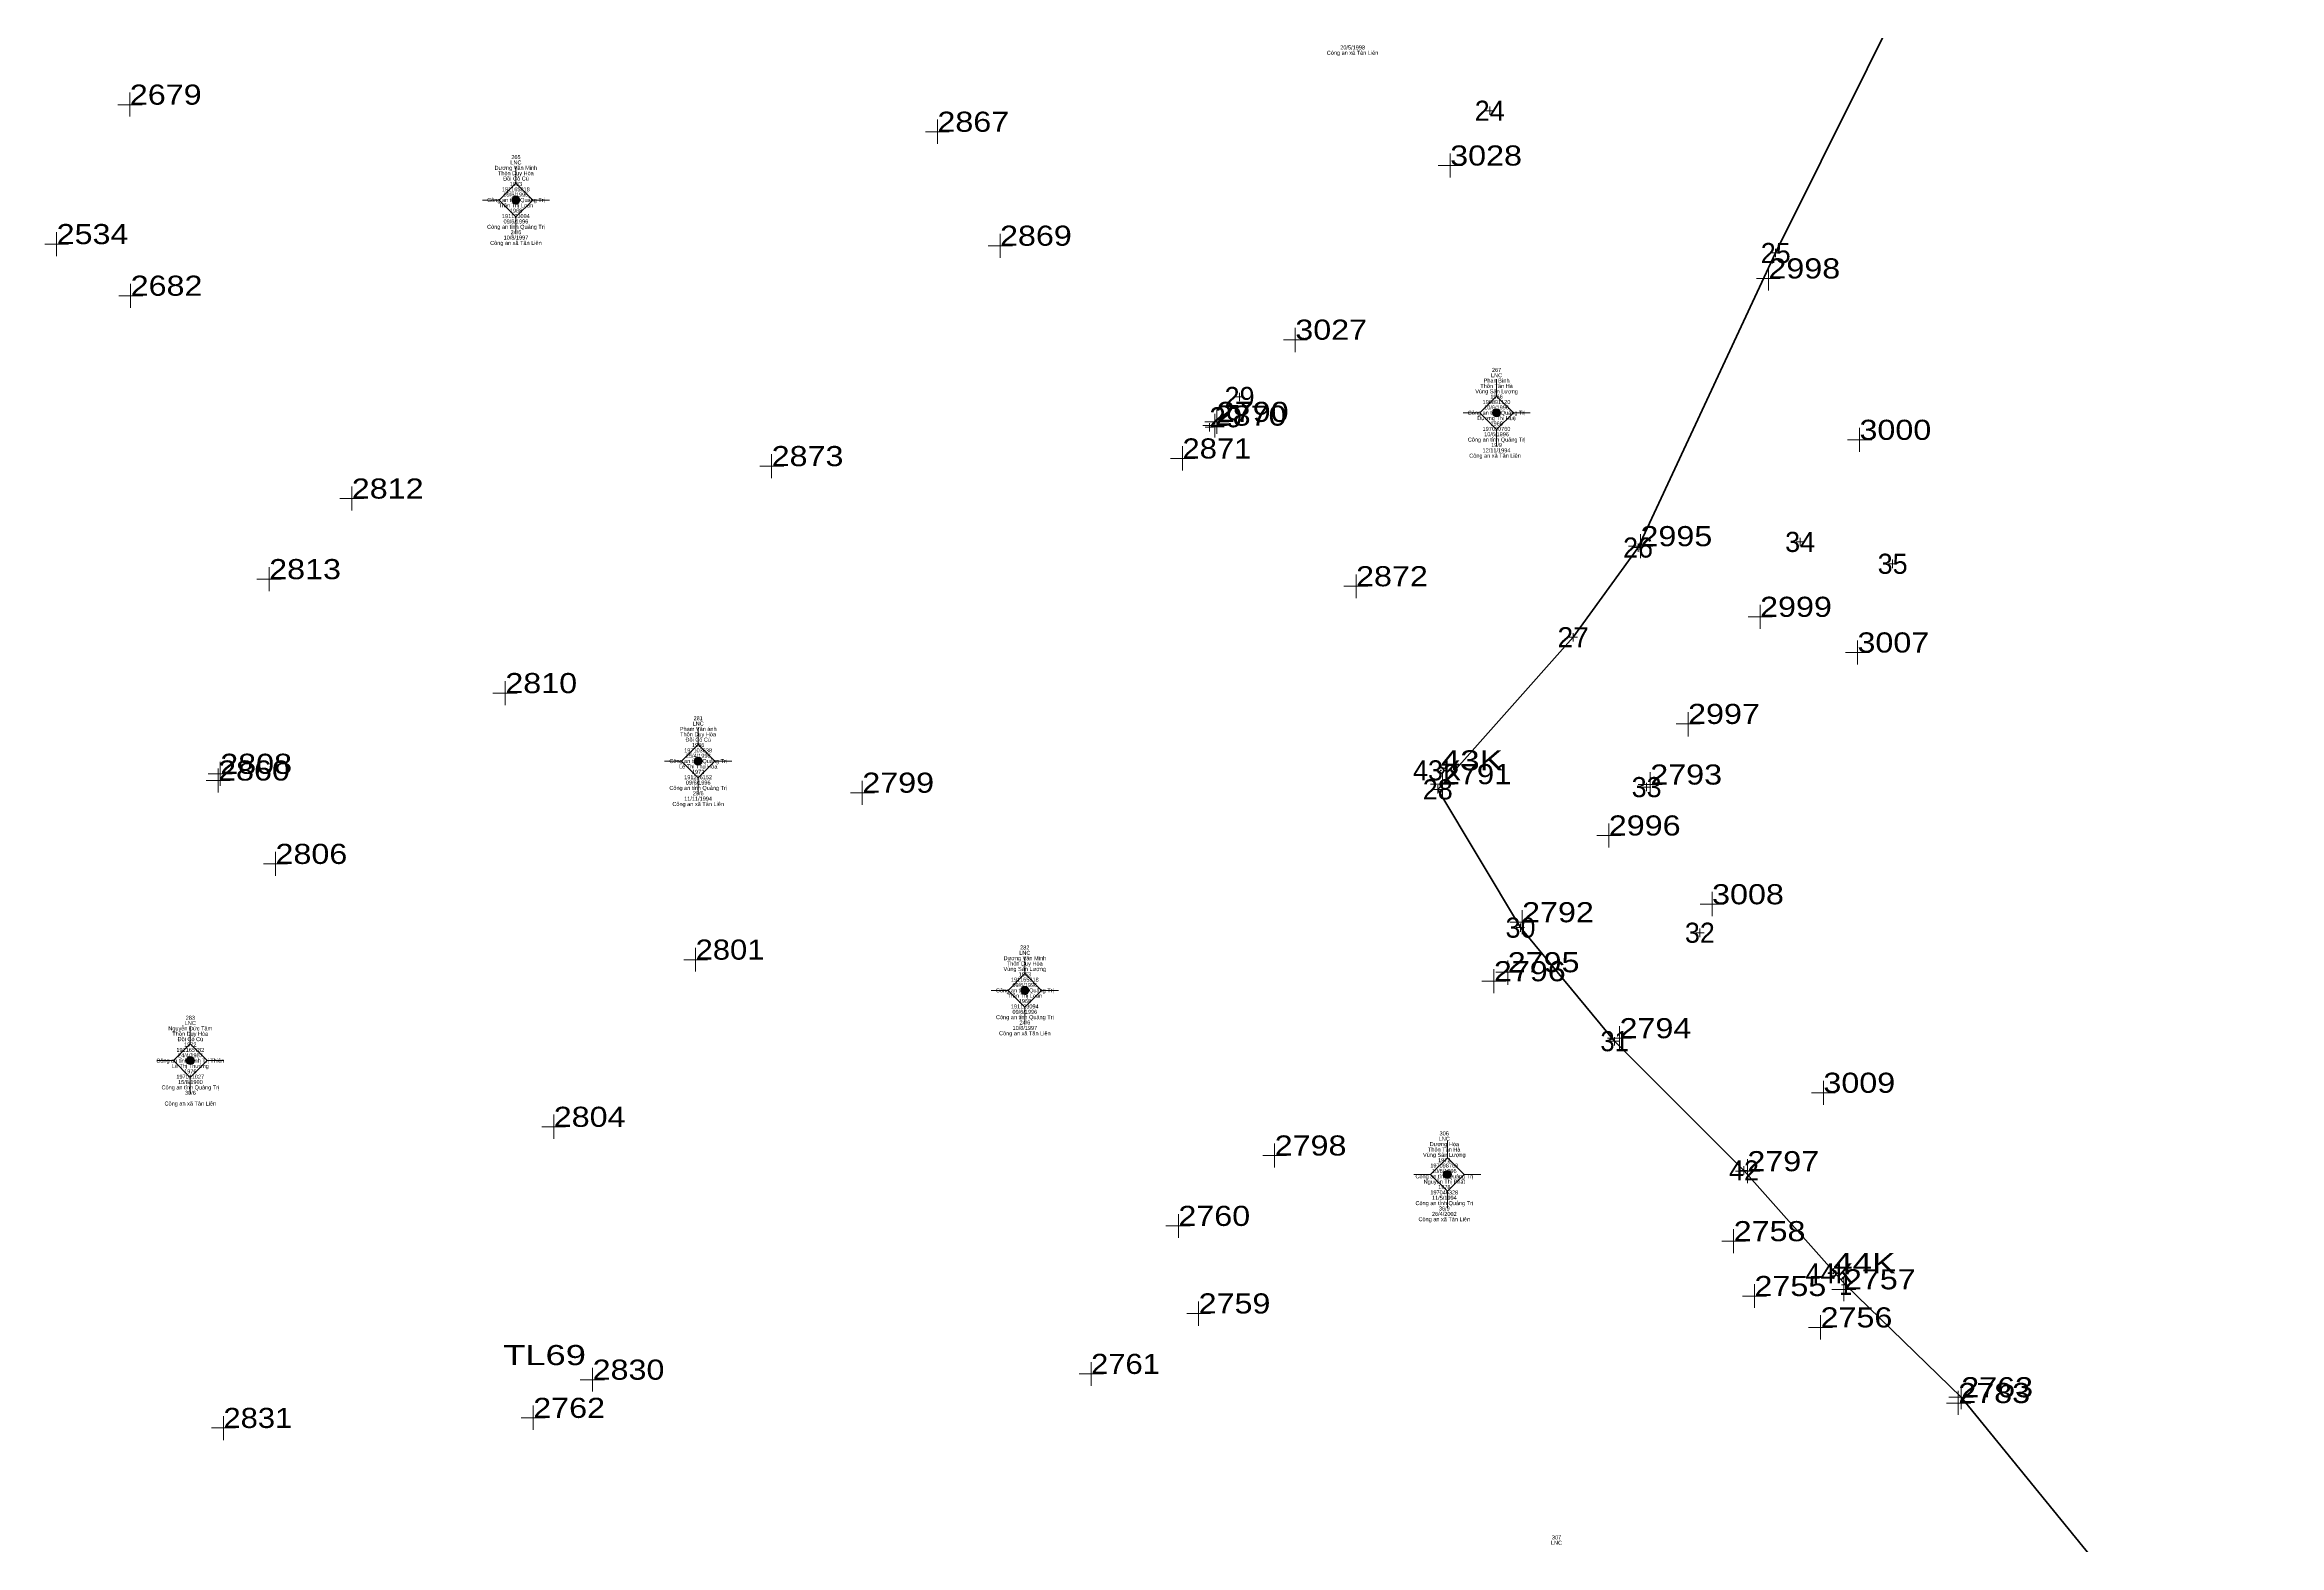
# Model space of a CAD drawing. Header units: metres. Extents: x 548949 to 550221, y 1836732 to 1838051.
# Drawn here: x 549895.7 to 550062.3, y 1837404.8 to 1837516.7 of the extents above; entities that cross this region are included whole.
import ezdxf
from ezdxf.enums import TextEntityAlignment as Align

# ---------------------------------------------------------------- set-up
doc = ezdxf.new("R2010")
doc.units = ezdxf.units.M
doc.header["$LTSCALE"] = 0.12
doc.header["$PDMODE"] = 32
doc.header["$PDSIZE"] = 0.06
for name, color, linetype, lineweight in [('11', 7, 'Continuous', 13), ('3', 7, 'Continuous', 13), ('4', 7, 'Continuous', 13), ('52', 7, 'Continuous', 35)]:
    doc.layers.add(name, color=color, linetype=linetype, lineweight=lineweight)
doc.layers.add('15', color=7, linetype='Continuous')
doc.layers.add('5', color=7, linetype='Continuous')

msp = doc.modelspace()

# ---------------------------------------------------------------- hatches: boundary and pattern name
at = {"layer": '11'}
for points in [[(549931.1095, 1837505.11, 1), (549930.5095, 1837505.11, 1)], [(550004.2395, 1837489.24, 1), (550003.6395, 1837489.24, 1)], [(549944.6995, 1837463.26, 1), (549944.0995, 1837463.26, 1)], [(549969.0595, 1837446.16, 1), (549968.4595, 1837446.16, 1)], [(549906.8295, 1837440.92, 1), (549906.2295, 1837440.92, 1)], [(550000.5695, 1837432.43, 1), (549999.9695, 1837432.43, 1)]]:
    msp.add_hatch(color=256, dxfattribs=at).paths.add_polyline_path(points)
at = {"layer": '3'}
for points in [[(549999.76, 1837462.81), (549999.81, 1837462.81), (549999.81, 1837462.93), (549999.76, 1837462.93)], [(549999.76, 1837462.81), (549999.81, 1837462.81), (549999.81, 1837462.93), (549999.76, 1837462.93)], [(549999.76, 1837462.81), (549999.81, 1837462.81), (549999.81, 1837462.93), (549999.76, 1837462.93)], [(549999.41, 1837462.54), (549999.53, 1837462.54), (549999.53, 1837462.59), (549999.41, 1837462.59)], [(549999.41, 1837462.54), (549999.53, 1837462.54), (549999.53, 1837462.59), (549999.41, 1837462.59)], [(549999.41, 1837462.54), (549999.53, 1837462.54), (549999.53, 1837462.59), (549999.41, 1837462.59)], [(549999.8091, 1837462.5661, 1), (549999.7491, 1837462.5661, 1)], [(549999.8091, 1837462.5661, 1), (549999.7491, 1837462.5661, 1)], [(549999.8091, 1837462.5661, 1), (549999.7491, 1837462.5661, 1)], [(549999.8091, 1837462.5661, 1), (549999.7491, 1837462.5661, 1)], [(549999.8091, 1837462.5661, 1), (549999.7491, 1837462.5661, 1)], [(549999.8091, 1837462.5661, 1), (549999.7491, 1837462.5661, 1)], [(549999.76, 1837462.18), (549999.81, 1837462.18), (549999.81, 1837462.31), (549999.76, 1837462.31)], [(549999.76, 1837462.18), (549999.81, 1837462.18), (549999.81, 1837462.31), (549999.76, 1837462.31)], [(549999.76, 1837462.18), (549999.81, 1837462.18), (549999.81, 1837462.31), (549999.76, 1837462.31)], [(550000.03, 1837462.54), (550000.16, 1837462.54), (550000.16, 1837462.59), (550000.03, 1837462.59)], [(550000.03, 1837462.54), (550000.16, 1837462.54), (550000.16, 1837462.59), (550000.03, 1837462.59)], [(550000.03, 1837462.54), (550000.16, 1837462.54), (550000.16, 1837462.59), (550000.03, 1837462.59)], [(550028.67, 1837425.03), (550028.79, 1837425.03), (550028.79, 1837425.08), (550028.67, 1837425.08)], [(550028.67, 1837425.03), (550028.79, 1837425.03), (550028.79, 1837425.08), (550028.67, 1837425.08)], [(550028.67, 1837425.03), (550028.79, 1837425.03), (550028.79, 1837425.08), (550028.67, 1837425.08)], [(550029.0661, 1837425.0561, 1), (550029.0061, 1837425.0561, 1)], [(550029.0661, 1837425.0561, 1), (550029.0061, 1837425.0561, 1)], [(550029.0661, 1837425.0561, 1), (550029.0061, 1837425.0561, 1)], [(550029.0661, 1837425.0561, 1), (550029.0061, 1837425.0561, 1)], [(550029.0661, 1837425.0561, 1), (550029.0061, 1837425.0561, 1)], [(550029.0661, 1837425.0561, 1), (550029.0061, 1837425.0561, 1)], [(550029.02, 1837425.3), (550029.07, 1837425.3), (550029.07, 1837425.42), (550029.02, 1837425.42)], [(550029.02, 1837425.3), (550029.07, 1837425.3), (550029.07, 1837425.42), (550029.02, 1837425.42)], [(550029.02, 1837425.3), (550029.07, 1837425.3), (550029.07, 1837425.42), (550029.02, 1837425.42)], [(550029.02, 1837424.67), (550029.07, 1837424.67), (550029.07, 1837424.8), (550029.02, 1837424.8)], [(550029.02, 1837424.67), (550029.07, 1837424.67), (550029.07, 1837424.8), (550029.02, 1837424.8)], [(550029.02, 1837424.67), (550029.07, 1837424.67), (550029.07, 1837424.8), (550029.02, 1837424.8)], [(550029.29, 1837425.03), (550029.42, 1837425.03), (550029.42, 1837425.08), (550029.29, 1837425.08)], [(550029.29, 1837425.03), (550029.42, 1837425.03), (550029.42, 1837425.08), (550029.29, 1837425.08)], [(550029.29, 1837425.03), (550029.42, 1837425.03), (550029.42, 1837425.08), (550029.29, 1837425.08)]]:
    msp.add_hatch(color=256, dxfattribs=at).paths.add_polyline_path(points)

# ---------------------------------------------------------------- linework, layer by layer
at = {"layer": '11'}
for p, q in [((549930.81, 1837507.61), (549930.81, 1837506.36)), ((549929.56, 1837505.11), (549928.31, 1837505.11)), ((549933.31, 1837505.11), (549932.06, 1837505.11)), ((549930.81, 1837503.86), (549930.81, 1837502.61)), ((550003.94, 1837491.74), (550003.94, 1837490.49)), ((550002.69, 1837489.24), (550001.44, 1837489.24)), ((550003.94, 1837487.99), (550003.94, 1837486.74)), ((550006.44, 1837489.24), (550005.19, 1837489.24)), ((549944.4, 1837465.76), (549944.4, 1837464.51)), ((549943.15, 1837463.26), (549941.9, 1837463.26)), ((549946.9, 1837463.26), (549945.65, 1837463.26)), ((549944.4, 1837462.01), (549944.4, 1837460.76)), ((549968.76, 1837448.66), (549968.76, 1837447.41)), ((549967.51, 1837446.16), (549966.26, 1837446.16)), ((549971.26, 1837446.16), (549970.01, 1837446.16)), ((549968.76, 1837444.91), (549968.76, 1837443.66)), ((549906.53, 1837443.42), (549906.53, 1837442.17)), ((549905.28, 1837440.92), (549904.03, 1837440.92)), ((549906.53, 1837439.67), (549906.53, 1837438.42)), ((549909.03, 1837440.92), (549907.78, 1837440.92)), ((550000.27, 1837434.93), (550000.27, 1837433.68)), ((549999.02, 1837432.43), (549997.77, 1837432.43)), ((550000.27, 1837431.18), (550000.27, 1837429.93)), ((550002.77, 1837432.43), (550001.52, 1837432.43))]:
    msp.add_line(p, q, dxfattribs=at)
for points in [[(549930.81, 1837506.36), (549929.56, 1837505.11), (549930.81, 1837503.86), (549932.06, 1837505.11)], [(550003.94, 1837490.49), (550002.69, 1837489.24), (550003.94, 1837487.99), (550005.19, 1837489.24)], [(549944.4, 1837464.51), (549943.15, 1837463.26), (549944.4, 1837462.01), (549945.65, 1837463.26)], [(549968.76, 1837447.41), (549967.51, 1837446.16), (549968.76, 1837444.91), (549970.01, 1837446.16)], [(549906.53, 1837442.17), (549905.28, 1837440.92), (549906.53, 1837439.67), (549907.78, 1837440.92)], [(550000.27, 1837433.68), (549999.02, 1837432.43), (550000.27, 1837431.18), (550001.52, 1837432.43)]]:
    msp.add_lwpolyline(points, close=True, dxfattribs=at)
for centre in [(549930.8095, 1837505.11), (550003.9395, 1837489.24), (549944.3995, 1837463.26), (549968.7595, 1837446.16), (549906.5295, 1837440.92), (550000.2695, 1837432.43)]:
    msp.add_circle(centre, 0.3, dxfattribs=at)
at = {"layer": '3'}
for p, q in [((549999.91, 1837462.71), (549999.94, 1837462.75)), ((549999.91, 1837462.71), (549999.94, 1837462.75)), ((549999.91, 1837462.71), (549999.94, 1837462.75)), ((549999.91, 1837462.71), (549999.94, 1837462.75)), ((549999.91, 1837462.71), (549999.94, 1837462.75)), ((549999.91, 1837462.71), (549999.94, 1837462.75)), ((550029.17, 1837425.2), (550029.2, 1837425.24)), ((550029.17, 1837425.2), (550029.2, 1837425.24)), ((550029.17, 1837425.2), (550029.2, 1837425.24)), ((550029.17, 1837425.2), (550029.2, 1837425.24)), ((550029.17, 1837425.2), (550029.2, 1837425.24)), ((550029.17, 1837425.2), (550029.2, 1837425.24))]:
    msp.add_line(p, q, dxfattribs=at)
for points in [[(549999.76, 1837462.81), (549999.81, 1837462.81), (549999.81, 1837462.93), (549999.76, 1837462.93)], [(549999.76, 1837462.81), (549999.81, 1837462.81), (549999.81, 1837462.93), (549999.76, 1837462.93)], [(549999.76, 1837462.81), (549999.81, 1837462.81), (549999.81, 1837462.93), (549999.76, 1837462.93)], [(549999.41, 1837462.54), (549999.53, 1837462.54), (549999.53, 1837462.59), (549999.41, 1837462.59)], [(549999.41, 1837462.54), (549999.53, 1837462.54), (549999.53, 1837462.59), (549999.41, 1837462.59)], [(549999.41, 1837462.54), (549999.53, 1837462.54), (549999.53, 1837462.59), (549999.41, 1837462.59)], [(549999.76, 1837462.18), (549999.81, 1837462.18), (549999.81, 1837462.31), (549999.76, 1837462.31)], [(549999.76, 1837462.18), (549999.81, 1837462.18), (549999.81, 1837462.31), (549999.76, 1837462.31)], [(549999.76, 1837462.18), (549999.81, 1837462.18), (549999.81, 1837462.31), (549999.76, 1837462.31)], [(550000.03, 1837462.54), (550000.16, 1837462.54), (550000.16, 1837462.59), (550000.03, 1837462.59)], [(550000.03, 1837462.54), (550000.16, 1837462.54), (550000.16, 1837462.59), (550000.03, 1837462.59)], [(550000.03, 1837462.54), (550000.16, 1837462.54), (550000.16, 1837462.59), (550000.03, 1837462.59)], [(550028.67, 1837425.03), (550028.79, 1837425.03), (550028.79, 1837425.08), (550028.67, 1837425.08)], [(550028.67, 1837425.03), (550028.79, 1837425.03), (550028.79, 1837425.08), (550028.67, 1837425.08)], [(550028.67, 1837425.03), (550028.79, 1837425.03), (550028.79, 1837425.08), (550028.67, 1837425.08)], [(550029.02, 1837425.3), (550029.07, 1837425.3), (550029.07, 1837425.42), (550029.02, 1837425.42)], [(550029.02, 1837425.3), (550029.07, 1837425.3), (550029.07, 1837425.42), (550029.02, 1837425.42)], [(550029.02, 1837425.3), (550029.07, 1837425.3), (550029.07, 1837425.42), (550029.02, 1837425.42)], [(550029.02, 1837424.67), (550029.07, 1837424.67), (550029.07, 1837424.8), (550029.02, 1837424.8)], [(550029.02, 1837424.67), (550029.07, 1837424.67), (550029.07, 1837424.8), (550029.02, 1837424.8)], [(550029.02, 1837424.67), (550029.07, 1837424.67), (550029.07, 1837424.8), (550029.02, 1837424.8)], [(550029.29, 1837425.03), (550029.42, 1837425.03), (550029.42, 1837425.08), (550029.29, 1837425.08)], [(550029.29, 1837425.03), (550029.42, 1837425.03), (550029.42, 1837425.08), (550029.29, 1837425.08)], [(550029.29, 1837425.03), (550029.42, 1837425.03), (550029.42, 1837425.08), (550029.29, 1837425.08)]]:
    msp.add_lwpolyline(points, close=True, dxfattribs=at)
for points in [[(549999.95, 1837462.75), (549999.94, 1837462.75), (549999.91, 1837462.71)], [(549999.95, 1837462.75), (549999.94, 1837462.75), (549999.91, 1837462.71)], [(549999.95, 1837462.75), (549999.94, 1837462.75), (549999.91, 1837462.71)], [(549999.95, 1837462.75), (549999.94, 1837462.75), (549999.91, 1837462.71)], [(549999.95, 1837462.75), (549999.94, 1837462.75), (549999.91, 1837462.71)], [(549999.95, 1837462.75), (549999.94, 1837462.75), (549999.91, 1837462.71)], [(550029.21, 1837425.24), (550029.2, 1837425.24), (550029.17, 1837425.2)], [(550029.21, 1837425.24), (550029.2, 1837425.24), (550029.17, 1837425.2)], [(550029.21, 1837425.24), (550029.2, 1837425.24), (550029.17, 1837425.2)], [(550029.21, 1837425.24), (550029.2, 1837425.24), (550029.17, 1837425.2)], [(550029.21, 1837425.24), (550029.2, 1837425.24), (550029.17, 1837425.2)], [(550029.21, 1837425.24), (550029.2, 1837425.24), (550029.17, 1837425.2)]]:
    msp.add_lwpolyline(points, dxfattribs=at)
for centre in [(549999.7791, 1837462.5661), (549999.7791, 1837462.5661), (549999.7791, 1837462.5661), (549999.7791, 1837462.5661), (549999.7791, 1837462.5661), (549999.7791, 1837462.5661), (550029.0361, 1837425.0561), (550029.0361, 1837425.0561), (550029.0361, 1837425.0561), (550029.0361, 1837425.0561), (550029.0361, 1837425.0561), (550029.0361, 1837425.0561)]:
    msp.add_circle(centre, 0.03, dxfattribs=at)
for centre, radius, start, end in [((549999.7791, 1837462.5661), 0.25, 49.34484, 48.4242), ((549999.7791, 1837462.5661), 0.25, 49.34484, 48.4242), ((549999.7791, 1837462.5661), 0.25, 49.34484, 48.4242), ((549999.7791, 1837462.5661), 0.25, 49.34484, 48.4242), ((549999.7791, 1837462.5661), 0.25, 49.34484, 48.4242), ((549999.7791, 1837462.5661), 0.25, 49.34484, 48.4242), ((549999.7791, 1837462.5661), 0.2, 49.22592, 47.74531), ((549999.7791, 1837462.5661), 0.2, 49.22592, 47.74531), ((549999.7791, 1837462.5661), 0.2, 49.22592, 47.74531), ((549999.7791, 1837462.5661), 0.2, 49.22592, 47.74531), ((549999.7791, 1837462.5661), 0.2, 49.22592, 47.74531), ((549999.7791, 1837462.5661), 0.2, 49.22592, 47.74531), ((550029.0361, 1837425.0561), 0.25, 49.34484, 48.4242), ((550029.0361, 1837425.0561), 0.25, 49.34484, 48.4242), ((550029.0361, 1837425.0561), 0.25, 49.34484, 48.4242), ((550029.0361, 1837425.0561), 0.25, 49.34484, 48.4242), ((550029.0361, 1837425.0561), 0.25, 49.34484, 48.4242), ((550029.0361, 1837425.0561), 0.25, 49.34484, 48.4242), ((550029.0361, 1837425.0561), 0.2, 49.22592, 47.74531), ((550029.0361, 1837425.0561), 0.2, 49.22592, 47.74531), ((550029.0361, 1837425.0561), 0.2, 49.22592, 47.74531), ((550029.0361, 1837425.0561), 0.2, 49.22592, 47.74531), ((550029.0361, 1837425.0561), 0.2, 49.22592, 47.74531), ((550029.0361, 1837425.0561), 0.2, 49.22592, 47.74531)]:
    msp.add_arc(centre, radius, start, end, dxfattribs=at)
for p in [(549999.91, 1837462.71), (550029.17, 1837425.2)]:
    msp.add_point(p, dxfattribs=at)
at = {"layer": '4'}
for p, q in [((549902.02, 1837511.33), (549902.02, 1837513.14)), ((549902.94, 1837512.22), (549901.13, 1837512.22)), ((549962.24, 1837509.31), (549962.24, 1837511.12)), ((550003.74, 1837511.77), (550003.11, 1837511.77)), ((550003.74, 1837511.77), (550003.11, 1837511.77)), ((550003.74, 1837511.77), (550003.11, 1837511.77)), ((550003.43, 1837511.46), (550003.43, 1837512.09)), ((550003.43, 1837511.46), (550003.43, 1837512.09)), ((550003.43, 1837511.46), (550003.43, 1837512.09)), ((549963.13, 1837510.2), (549961.35, 1837510.2)), ((550001.4, 1837507.68), (549999.59, 1837507.68)), ((550000.48, 1837506.79), (550000.48, 1837508.57)), ((549896.56, 1837500.93), (549896.56, 1837502.71)), ((549897.45, 1837501.82), (549895.67, 1837501.82)), ((549967.84, 1837501.7), (549966.02, 1837501.7)), ((549966.91, 1837500.81), (549966.91, 1837502.59)), ((550025.06, 1837501.16), (550024.43, 1837501.16)), ((550025.06, 1837501.16), (550024.43, 1837501.16)), ((550025.06, 1837501.16), (550024.43, 1837501.16)), ((550024.75, 1837500.85), (550024.75, 1837501.47)), ((550024.75, 1837500.85), (550024.75, 1837501.47)), ((550024.75, 1837500.85), (550024.75, 1837501.47)), ((550024.21, 1837498.37), (550024.21, 1837500.15)), ((549903, 1837497.97), (549901.19, 1837497.97)), ((549902.08, 1837497.08), (549902.08, 1837498.86)), ((550025.1, 1837499.26), (550023.32, 1837499.26)), ((549989.82, 1837494.69), (549988.04, 1837494.69)), ((549988.93, 1837493.76), (549988.93, 1837495.58)), ((549983.08, 1837487.67), (549983.08, 1837489.45)), ((549985.09, 1837490.42), (549984.46, 1837490.42)), ((549985.09, 1837490.42), (549984.46, 1837490.42)), ((549985.09, 1837490.42), (549984.46, 1837490.42)), ((549984.78, 1837490.1), (549984.78, 1837490.73)), ((549984.78, 1837490.1), (549984.78, 1837490.73)), ((549984.78, 1837490.1), (549984.78, 1837490.73)), ((549983.81, 1837488.28), (549982.03, 1837488.28)), ((549983.97, 1837488.56), (549982.19, 1837488.56)), ((549982.83, 1837488.16), (549982.2, 1837488.16)), ((549982.52, 1837487.84), (549982.52, 1837488.47)), ((549982.92, 1837487.39), (549982.92, 1837489.17)), ((550031, 1837486.33), (550031, 1837488.11)), ((549949.88, 1837484.37), (549949.88, 1837486.15)), ((549980.52, 1837484.94), (549980.52, 1837486.76)), ((550031.92, 1837487.22), (550030.11, 1837487.22)), ((549950.8, 1837485.26), (549948.99, 1837485.26)), ((549981.44, 1837485.83), (549979.63, 1837485.83)), ((549919.46, 1837482.84), (549917.68, 1837482.84)), ((549918.57, 1837481.95), (549918.57, 1837483.73)), ((550015.6, 1837479.29), (550013.78, 1837479.29)), ((550014.49, 1837478.87), (550014.49, 1837479.5)), ((550014.49, 1837478.87), (550014.49, 1837479.5)), ((550014.49, 1837478.87), (550014.49, 1837479.5)), ((550014.67, 1837478.4), (550014.67, 1837480.18)), ((550026.89, 1837479.61), (550026.27, 1837479.61)), ((550026.89, 1837479.61), (550026.27, 1837479.61)), ((550026.89, 1837479.61), (550026.27, 1837479.61)), ((550026.58, 1837479.3), (550026.58, 1837479.92)), ((550026.58, 1837479.3), (550026.58, 1837479.92)), ((550026.58, 1837479.3), (550026.58, 1837479.92)), ((549912.41, 1837475.94), (549912.41, 1837477.72)), ((550014.81, 1837479.19), (550014.18, 1837479.19)), ((550014.81, 1837479.19), (550014.18, 1837479.19)), ((550014.81, 1837479.19), (550014.18, 1837479.19)), ((550033.78, 1837477.98), (550033.16, 1837477.98)), ((550033.78, 1837477.98), (550033.16, 1837477.98)), ((550033.78, 1837477.98), (550033.16, 1837477.98)), ((550033.47, 1837477.66), (550033.47, 1837478.29)), ((550033.47, 1837477.66), (550033.47, 1837478.29)), ((550033.47, 1837477.66), (550033.47, 1837478.29)), ((549913.3, 1837476.83), (549911.48, 1837476.83)), ((549994.35, 1837476.3), (549992.54, 1837476.3)), ((549993.46, 1837475.41), (549993.46, 1837477.19)), ((550023.59, 1837473.13), (550023.59, 1837474.91)), ((550009.66, 1837472.18), (550009.66, 1837472.81)), ((550009.66, 1837472.18), (550009.66, 1837472.81)), ((550009.66, 1837472.18), (550009.66, 1837472.81)), ((550024.48, 1837474.02), (550022.7, 1837474.02)), ((550009.98, 1837472.5), (550009.35, 1837472.5)), ((550009.98, 1837472.5), (550009.35, 1837472.5)), ((550009.98, 1837472.5), (550009.35, 1837472.5)), ((550031.74, 1837471.36), (550029.96, 1837471.36)), ((550030.85, 1837470.47), (550030.85, 1837472.25)), ((549930.91, 1837468.33), (549929.1, 1837468.33)), ((549930.02, 1837467.44), (549930.02, 1837469.22)), ((550019.11, 1837466.03), (550017.33, 1837466.03)), ((550018.22, 1837465.1), (550018.22, 1837466.92)), ((549908.6, 1837460.92), (549908.6, 1837462.7)), ((549908.76, 1837461.42), (549908.76, 1837463.2)), ((549909.49, 1837461.81), (549907.71, 1837461.81)), ((549909.65, 1837462.31), (549907.86, 1837462.31)), ((549956.64, 1837460.01), (549956.64, 1837461.79)), ((550000.8, 1837461.54), (549999.02, 1837461.54)), ((549999.86, 1837461.15), (549999.24, 1837461.15)), ((549999.86, 1837461.15), (549999.24, 1837461.15)), ((549999.86, 1837461.15), (549999.24, 1837461.15)), ((549999.55, 1837460.84), (549999.55, 1837461.46)), ((549999.55, 1837460.84), (549999.55, 1837461.46)), ((549999.55, 1837460.84), (549999.55, 1837461.46)), ((549999.91, 1837460.65), (549999.91, 1837462.47)), ((550016.29, 1837461.51), (550014.51, 1837461.51)), ((550015.44, 1837461.32), (550014.82, 1837461.32)), ((550015.13, 1837461.01), (550015.13, 1837461.64)), ((550015.4, 1837460.62), (550015.4, 1837462.44)), ((549957.56, 1837460.9), (549955.75, 1837460.9)), ((550013.2, 1837457.71), (550011.42, 1837457.71)), ((550012.31, 1837456.82), (550012.31, 1837458.61)), ((549912.88, 1837454.7), (549912.88, 1837456.49)), ((549913.77, 1837455.59), (549911.99, 1837455.59)), ((550020.01, 1837451.69), (550020.01, 1837453.5)), ((550006.73, 1837451.24), (550004.95, 1837451.24)), ((550005.72, 1837450.53), (550005.72, 1837451.16)), ((550005.72, 1837450.53), (550005.72, 1837451.16)), ((550005.72, 1837450.53), (550005.72, 1837451.16)), ((550005.84, 1837450.35), (550005.84, 1837452.13)), ((550020.9, 1837452.58), (550019.12, 1837452.58)), ((549944.21, 1837447.56), (549944.21, 1837449.34)), ((550006.03, 1837450.84), (550005.41, 1837450.84)), ((550006.03, 1837450.84), (550005.41, 1837450.84)), ((550006.03, 1837450.84), (550005.41, 1837450.84)), ((550019.41, 1837450.46), (550018.79, 1837450.46)), ((550019.41, 1837450.46), (550018.79, 1837450.46)), ((550019.41, 1837450.46), (550018.79, 1837450.46)), ((550019.1, 1837450.14), (550019.1, 1837450.77)), ((550019.1, 1837450.14), (550019.1, 1837450.77)), ((550019.1, 1837450.14), (550019.1, 1837450.77)), ((549945.1, 1837448.45), (549943.32, 1837448.45)), ((550003.74, 1837445.95), (550003.74, 1837447.73)), ((550004.77, 1837446.58), (550004.77, 1837448.4)), ((550004.63, 1837446.84), (550002.85, 1837446.84)), ((550005.66, 1837447.51), (550003.88, 1837447.51)), ((550012.74, 1837442.05), (550012.74, 1837442.68)), ((550012.74, 1837442.05), (550012.74, 1837442.68)), ((550012.74, 1837442.05), (550012.74, 1837442.68)), ((550013.11, 1837441.66), (550013.11, 1837443.48)), ((550014, 1837442.59), (550012.22, 1837442.59)), ((550013.05, 1837442.37), (550012.43, 1837442.37)), ((550013.05, 1837442.37), (550012.43, 1837442.37)), ((550013.05, 1837442.37), (550012.43, 1837442.37)), ((550028.31, 1837437.63), (550028.31, 1837439.41)), ((550029.2, 1837438.52), (550027.42, 1837438.52)), ((549934.52, 1837435.98), (549932.74, 1837435.98)), ((549933.63, 1837435.09), (549933.63, 1837436.9)), ((549987.39, 1837432.95), (549987.39, 1837434.73)), ((549988.28, 1837433.84), (549986.5, 1837433.84)), ((550023.56, 1837432.67), (550021.75, 1837432.67)), ((550022.7, 1837432.73), (550022.08, 1837432.73)), ((550022.7, 1837432.73), (550022.08, 1837432.73)), ((550022.7, 1837432.73), (550022.08, 1837432.73)), ((550022.39, 1837432.42), (550022.39, 1837433.04)), ((550022.39, 1837432.42), (550022.39, 1837433.04)), ((550022.39, 1837432.42), (550022.39, 1837433.04)), ((550022.64, 1837431.78), (550022.64, 1837433.56)), ((549980.21, 1837427.7), (549980.21, 1837429.48)), ((549981.1, 1837428.59), (549979.28, 1837428.59)), ((550021.62, 1837426.56), (550021.62, 1837428.34)), ((550022.51, 1837427.45), (550020.73, 1837427.45)), ((550029.84, 1837422.97), (550029.84, 1837424.75)), ((550029.97, 1837423.88), (550029.97, 1837424.51)), ((550029.97, 1837423.88), (550029.97, 1837424.51)), ((550029.97, 1837423.88), (550029.97, 1837424.51)), ((549981.72, 1837421.14), (549981.72, 1837422.95)), ((550024.06, 1837423.36), (550022.28, 1837423.36)), ((550023.17, 1837422.47), (550023.17, 1837424.25)), ((550030.73, 1837423.86), (550028.95, 1837423.86)), ((550030.28, 1837424.2), (550029.65, 1837424.2)), ((550030.28, 1837424.2), (550029.65, 1837424.2)), ((550030.28, 1837424.2), (550029.65, 1837424.2)), ((549982.61, 1837422.06), (549980.83, 1837422.06)), ((550028.99, 1837421.02), (550027.21, 1837421.02)), ((550028.1, 1837420.13), (550028.1, 1837421.94)), ((549936.53, 1837416.23), (549936.53, 1837418.01)), ((549973.7, 1837416.66), (549973.7, 1837418.44)), ((549937.42, 1837417.12), (549935.6, 1837417.12)), ((549974.62, 1837417.55), (549972.81, 1837417.55)), ((550038.37, 1837414.49), (550038.37, 1837416.3)), ((550038.59, 1837414.92), (550038.59, 1837416.7)), ((549909, 1837412.6), (549909, 1837414.41)), ((549932.1, 1837413.38), (549932.1, 1837415.2)), ((550039.3, 1837415.38), (550037.48, 1837415.38)), ((550039.48, 1837415.81), (550037.66, 1837415.81)), ((549909.89, 1837413.52), (549908.11, 1837413.52)), ((549932.99, 1837414.27), (549931.21, 1837414.27))]:
    msp.add_line(p, q, dxfattribs=at)
at = {"layer": '52'}
for points in [[(549989.76, 1837546.65), (550023.31, 1837533.38), (550021.1, 1837528.49), (550029.06, 1837523.12), (550034.99, 1837521.75), (550024.75, 1837501.16)], [(550024.75, 1837501.16), (550014.49, 1837479.19), (550009.66, 1837472.5), (549999.55, 1837461.15)], [(549999.55, 1837461.15), (550005.72, 1837450.84), (550012.74, 1837442.37), (550022.39, 1837432.73), (550029.97, 1837424.2), (550038.59, 1837415.81), (550049.3, 1837402.67), (550055.52, 1837396.22), (550062.31, 1837388.85), (550060.18, 1837387.13)]]:
    msp.add_lwpolyline(points, dxfattribs=at)

# ---------------------------------------------------------------- texts
at = {"layer": '15'}
for s, p in [('Công an xã Tân Liên', (549993.2, 1837515.94)), ('20/5/1998', (549993.205, 1837516.34)), ('Dương Văn Minh', (549930.81, 1837507.36)), ('Thôn Duy Hòa', (549930.805, 1837506.96)), ('191165818', (549930.805, 1837505.76)), ('Đồi Cỏ Cú', (549930.815, 1837506.56)), ('Công an tỉnh Quảng Trị', (549930.815, 1837504.96)), ('Trần Thị Loan', (549930.81, 1837504.56)), ('Công an tỉnh Quảng Trị', (549930.815, 1837502.96)), ('191123094', (549930.805, 1837503.76)), ('Công an xã Tân Liên', (549930.81, 1837501.76)), ('10/8/1997', (549930.815, 1837502.16)), ('Vùng Sản Lượng', (550003.94, 1837490.69)), ('Thôn Tân Hà', (550003.935, 1837491.09)), ('Công an tỉnh Quảng Trị', (550003.945, 1837489.09)), ('190891120', (550003.935, 1837489.89)), ('Dương Thị Huệ', (550003.94, 1837488.69)), ('197090760', (550003.935, 1837487.89)), ('Công an tỉnh Quảng Trị', (550003.945, 1837487.09)), ('Công an xã Tân Liên  ', (550003.94, 1837485.89)), ('12/11/1994', (550003.935, 1837486.29)), ('Thôn Duy Hòa', (549944.395, 1837465.11)), ('Phạm Văn ánh', (549944.405, 1837465.51)), ('Đồi Cỏ Cú', (549944.405, 1837464.71)), ('Công an tỉnh Quảng Trị', (549944.405, 1837463.11)), ('Lê Thị Thu Hòa', (549944.405, 1837462.71)), ('197103638', (549944.395, 1837463.91)), ('25/4/1998', (549944.405, 1837463.51)), ('Công an tỉnh Quảng Trị', (549944.405, 1837461.11)), ('Công an xã Tân Liên', (549944.4, 1837459.91)), ('11/11/1994', (549944.395, 1837460.31)), ('Vùng Sản Lượng', (549968.76, 1837447.61)), ('Dương Văn Minh', (549968.76, 1837448.41)), ('Thôn Duy Hòa', (549968.755, 1837448.01)), ('Công an tỉnh Quảng Trị', (549968.765, 1837446.01)), ('191165818', (549968.755, 1837446.81)), ('Công an tỉnh Quảng Trị', (549968.765, 1837444.01)), ('Trần Thị Loan', (549968.76, 1837445.61)), ('191123094', (549968.755, 1837444.81)), ('Nguyễn Đức Tâm', (549906.525, 1837443.17)), ('Thôn Duy Hòa', (549906.525, 1837442.77)), ('Đồi Cỏ Cú', (549906.535, 1837442.37)), ('Công an xã Tân Liên', (549968.76, 1837442.81)), ('10/8/1997', (549968.765, 1837443.21)), ('Công an tỉnh Bình Trị Thiên', (549906.525, 1837440.77)), ('24/4/1987', (549906.535, 1837441.17)), ('Lê Thị Thưởng', (549906.53, 1837440.37)), ('197011027', (549906.525, 1837439.57)), ('15/8/1990', (549906.535, 1837439.17)), ('Công an tỉnh Quảng Trị', (549906.535, 1837438.77)), ('Công an xã Tân Liên', (549906.53, 1837437.57)), ('Thôn Tân Hà', (550000.035, 1837434.14)), ('Dương Hòa', (550000.045, 1837434.54)), ('Vùng Sản Lượng', (550000.04, 1837433.74)), ('197098763', (550000.035, 1837432.94)), ('Công an tỉnh Quảng Trị', (550000.045, 1837432.14)), ('Nguyễn Thị Phát', (550000.045, 1837431.74)), ('197046328', (550000.035, 1837430.94)), ('Công an tỉnh Quảng Trị', (550000.045, 1837430.14)), ('11/5/1994', (550000.045, 1837430.54)), ('Công an xã Tân Liên', (550000.04, 1837428.94))]:
    msp.add_text(s, height=0.3, dxfattribs=at).set_placement(p, align=Align.CENTER)
for s, width, p in [('LNC', 0.95, (549930.81, 1837507.76)), ('265', 0.95, (549930.81, 1837508.16)), ('1963', 0.95, (549930.815, 1837506.16)), ('09/6/1996', 0.95, (549930.81, 1837505.36)), ('1968', 0.95, (549930.815, 1837504.16)), ('09/6/1996', 0.95, (549930.81, 1837503.36)), ('24/6', 0.95, (549930.815, 1837502.56)), ('Phan Bình', 0.95, (550003.94, 1837491.49)), ('LNC', 0.95, (550003.94, 1837491.89)), ('267', 0.95, (550003.94, 1837492.29)), ('10/6/1996', 0.95, (550003.94, 1837489.49)), ('1966', 0.95, (550003.94, 1837490.29)), ('10/6/1996', 0.95, (550003.94, 1837487.49)), ('1968', 0.95, (550003.945, 1837488.29)), ('19/9', 0.95, (550003.94, 1837486.69)), ('LNC', 0.95, (549944.4, 1837465.91)), ('281', 0.85, (549944.4, 1837466.31)), ('1966', 0.95, (549944.4, 1837464.31)), ('191216152', 0.95, (549944.4, 1837461.91)), ('09/6/1996', 0.95, (549944.4, 1837461.51)), ('1972', 0.95, (549944.4, 1837462.31)), ('29/6', 0.95, (549944.405, 1837460.71)), ('282', 0.95, (549968.755, 1837449.21)), ('LNC', 0.95, (549968.76, 1837448.81)), ('09/6/1996', 0.95, (549968.76, 1837446.41)), ('1963', 0.95, (549968.765, 1837447.21)), ('09/6/1996', 0.95, (549968.76, 1837444.41)), ('1968', 0.95, (549968.765, 1837445.21)), ('LNC', 0.95, (549906.53, 1837443.57)), ('283', 0.95, (549906.53, 1837443.97)), ('24/6', 0.95, (549968.765, 1837443.61)), ('191165782', 0.95, (549906.53, 1837441.57)), ('1972', 0.95, (549906.53, 1837441.97)), ('1976', 0.95, (549906.53, 1837439.97)), ('30/6', 0.95, (549906.535, 1837438.37)), ('LNC', 0.95, (550000.04, 1837434.94)), ('306', 0.95, (550000.035, 1837435.34)), ('10/6/1996', 0.95, (550000.04, 1837432.54)), ('1972', 0.95, (550000.04, 1837433.34)), ('1978', 0.95, (550000.045, 1837431.34)), ('26/4/2002', 0.95, (550000.04, 1837429.34)), ('36/9', 0.95, (550000.04, 1837429.74)), ('LNC', 0.95, (550008.41, 1837404.81)), ('307', 0.95, (550008.41, 1837405.21))]:
    msp.add_text(s, height=0.3, dxfattribs=dict(at, width=width)).set_placement(p, align=Align.CENTER)
at = {"layer": '4', "width": 1.1}
msp.add_text('29', height=1.5, dxfattribs=at).set_placement((549982.52, 1837488.16))
at = {"layer": '5'}
for s, width, p in [('2679', 1.2, (549902.02, 1837512.22)), ('2867', 1.2, (549962.24, 1837510.2)), ('3028', 1.2, (550000.48, 1837507.68)), ('2534', 1.2, (549896.56, 1837501.82)), ('2869', 1.2, (549966.91, 1837501.7)), ('2682', 1.2, (549902.08, 1837497.97)), ('2998', 1.2, (550024.21, 1837499.26)), ('3027', 1.2, (549988.93, 1837494.69)), ('2870', 1.2, (549982.92, 1837488.28)), ('2790', 1.2, (549983.08, 1837488.56)), ('3000', 1.2, (550031, 1837487.22)), ('2873', 1.2, (549949.88, 1837485.26)), ('2871', 1.15, (549980.52, 1837485.83)), ('2812', 1.2, (549918.57, 1837482.84)), ('2995', 1.2, (550014.67, 1837479.29)), ('2813', 1.2, (549912.41, 1837476.83)), ('2872', 1.2, (549993.46, 1837476.3)), ('2999', 1.2, (550023.59, 1837474.02)), ('3007', 1.2, (550030.85, 1837471.36)), ('2810', 1.2, (549930.02, 1837468.33)), ('2997', 1.2, (550018.22, 1837466.03)), ('2860', 1.2, (549908.6, 1837461.81)), ('2808', 1.2, (549908.76, 1837462.31)), ('43K ', 1.3, (549999.78, 1837462.57)), ('2791', 1.15, (549999.91, 1837461.54)), ('2793', 1.2, (550015.4, 1837461.51)), ('2799', 1.2, (549956.64, 1837460.9)), ('2996', 1.2, (550012.31, 1837457.71)), ('2806', 1.2, (549912.88, 1837455.59)), ('2792', 1.2, (550005.84, 1837451.24)), ('3008', 1.2, (550020.01, 1837452.58)), ('2801', 1.15, (549944.21, 1837448.45)), ('2796', 1.2, (550003.74, 1837446.84)), ('2795', 1.2, (550004.77, 1837447.51)), ('2794', 1.2, (550013.11, 1837442.59)), ('3009', 1.2, (550028.31, 1837438.52)), ('2804', 1.2, (549933.63, 1837435.98)), ('2798', 1.2, (549987.39, 1837433.84)), ('2797', 1.2, (550022.64, 1837432.67)), ('2760', 1.2, (549980.21, 1837428.59)), ('2758', 1.2, (550021.62, 1837427.45)), ('44K ', 1.3, (550029.04, 1837425.06)), ('2755', 1.2, (550023.17, 1837423.36)), ('2757', 1.2, (550029.84, 1837423.86)), ('2759', 1.2, (549981.72, 1837422.06)), ('2756', 1.2, (550028.1, 1837421.02)), ('TL69 ', 1.35, (549929.86, 1837418.21)), ('2830', 1.2, (549936.53, 1837417.12)), ('2761', 1.15, (549973.7, 1837417.55)), ('2783', 1.2, (550038.37, 1837415.38)), ('2763', 1.2, (550038.59, 1837415.81)), ('2831', 1.15, (549909, 1837413.52)), ('2762', 1.2, (549932.1, 1837414.27))]:
    msp.add_text(s, height=1.5, dxfattribs=dict(at, width=width)).set_placement(p)
for s, p in [('24', (550003.425, 1837511.02)), ('24', (550003.425, 1837511.02)), ('25', (550024.755, 1837500.41)), ('25', (550024.755, 1837500.41)), ('29', (549984.775, 1837489.67)), ('29', (549984.775, 1837489.67)), ('26', (550014.49, 1837478.44)), ('26', (550014.49, 1837478.44)), ('34', (550026.575, 1837478.86)), ('34', (550026.575, 1837478.86)), ('35', (550033.475, 1837477.23)), ('35', (550033.475, 1837477.23)), ('43K ', (549999.775, 1837461.82)), ('43K ', (549999.775, 1837461.82)), ('28', (549999.555, 1837460.4)), ('28', (549999.555, 1837460.4)), ('33', (550015.13, 1837460.57)), ('33', (550015.13, 1837460.57)), ('30', (550005.725, 1837450.09)), ('30', (550005.725, 1837450.09)), ('32', (550019.1, 1837449.71)), ('32', (550019.1, 1837449.71)), ('42', (550022.39, 1837431.98)), ('42', (550022.39, 1837431.98)), ('44K ', (550029.035, 1837424.31)), ('44K ', (550029.035, 1837424.31))]:
    msp.add_text(s, height=1.5, dxfattribs=at).set_placement(p, align=Align.CENTER)
for s, width, p in [('27', 1.05, (550009.655, 1837471.75)), ('27', 1.05, (550009.655, 1837471.75)), ('31', 0.95, (550012.745, 1837441.62)), ('31', 0.95, (550012.745, 1837441.62)), ('1', 0.85, (550029.97, 1837423.45)), ('1', 0.85, (550029.97, 1837423.45))]:
    msp.add_text(s, height=1.5, dxfattribs=dict(at, width=width)).set_placement(p, align=Align.CENTER)

doc.saveas('drawing.dxf')
